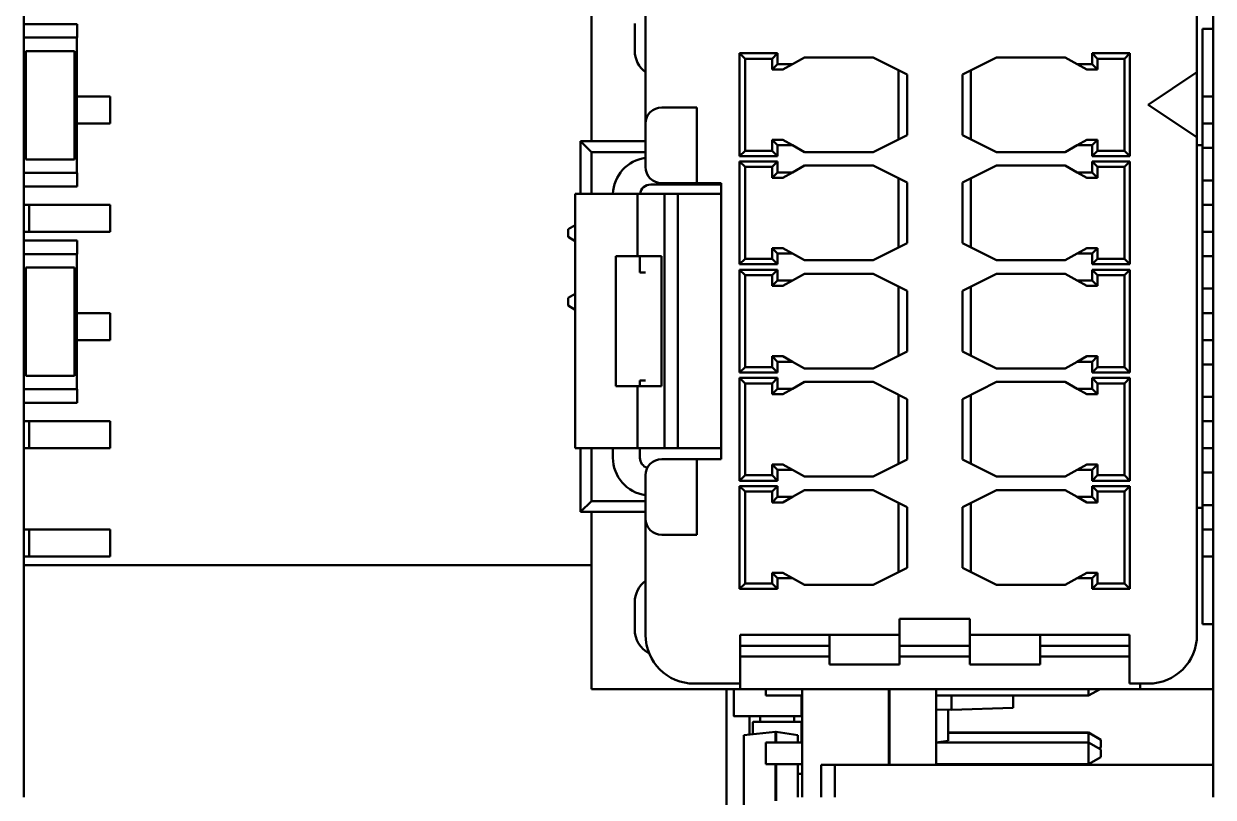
# Model space of a CAD drawing. Header units: millimetres. Extents: x 3100 to 5091, y 868 to 1900.
# Drawn here: x 3501.74 to 3523.74, y 1662.94 to 1677.23 of the extents above; entities that cross this region are included whole.
import ezdxf

# ---------------------------------------------------------------- set-up
doc = ezdxf.new("R2010")
doc.units = ezdxf.units.MM
doc.header["$LTSCALE"] = 1.8
doc.layers.add('외형선(ISO)', color=7, linetype='Continuous', lineweight=50)

msp = doc.modelspace()

# ---------------------------------------------------------------- linework, layer by layer
at = {"layer": '외형선(ISO)'}
for p, q in [((3501.74, 1690.226), (3501.74, 1662.936)), ((3512.24, 1675.061), (3512.24, 1678.336)), ((3523.74, 1677.136), (3523.74, 1678.336)), ((3513.24, 1675.386), (3513.24, 1677.536)), ((3523.44, 1677.536), (3523.44, 1676.336)), ((3502.728, 1677.226), (3501.74, 1677.226)), ((3502.728, 1676.976), (3502.728, 1677.226)), ((3513.04, 1677.236), (3513.04, 1676.736)), ((3523.74, 1677.136), (3523.54, 1677.136)), ((3523.54, 1677.136), (3523.54, 1674.986)), ((3523.74, 1674.936), (3523.74, 1677.136)), ((3501.74, 1676.976), (3502.728, 1676.976)), ((3502.72, 1674.476), (3502.72, 1676.976)), ((3502.68, 1676.726), (3501.78, 1676.726)), ((3501.78, 1676.726), (3501.78, 1675.976)), ((3502.68, 1676.726), (3502.68, 1675.976)), ((3514.98, 1676.686), (3514.98, 1674.786)), ((3515.68, 1676.686), (3514.98, 1676.686)), ((3514.98, 1676.686), (3515.08, 1676.586)), ((3515.68, 1676.686), (3515.58, 1676.586)), ((3515.68, 1676.486), (3515.68, 1676.686)), ((3521.5, 1676.686), (3521.5, 1676.486)), ((3522.2, 1676.686), (3521.5, 1676.686)), ((3521.5, 1676.686), (3521.6, 1676.586)), ((3522.2, 1676.686), (3522.1, 1676.586)), ((3522.2, 1674.786), (3522.2, 1676.686)), ((3515.08, 1676.586), (3515.08, 1674.886)), ((3515.58, 1676.586), (3515.08, 1676.586)), ((3515.58, 1676.386), (3515.58, 1676.586)), ((3515.68, 1676.486), (3515.58, 1676.386)), ((3515.958, 1676.486), (3515.68, 1676.486)), ((3515.958, 1676.486), (3515.78, 1676.386)), ((3516.18, 1676.611), (3515.958, 1676.486)), ((3516.18, 1676.611), (3517.45, 1676.611)), ((3517.45, 1676.611), (3518.08, 1676.296)), ((3519.1, 1676.296), (3519.73, 1676.611)), ((3519.73, 1676.611), (3521, 1676.611)), ((3521.222, 1676.486), (3521, 1676.611)), ((3521.5, 1676.486), (3521.222, 1676.486)), ((3521.222, 1676.486), (3521.4, 1676.386)), ((3521.5, 1676.486), (3521.6, 1676.386)), ((3522.1, 1676.586), (3521.6, 1676.586)), ((3521.6, 1676.586), (3521.6, 1676.386)), ((3522.1, 1674.886), (3522.1, 1676.586)), ((3515.78, 1676.386), (3515.58, 1676.386)), ((3517.92, 1676.376), (3517.92, 1675.096)), ((3518.08, 1676.296), (3518.08, 1675.176)), ((3519.1, 1675.176), (3519.1, 1676.296)), ((3519.26, 1675.096), (3519.26, 1676.376)), ((3521.6, 1676.386), (3521.4, 1676.386)), ((3523.44, 1676.336), (3522.54, 1675.736)), ((3523.44, 1675.136), (3523.44, 1676.336)), ((3501.78, 1675.476), (3501.78, 1675.976)), ((3502.68, 1675.476), (3502.68, 1675.976)), ((3502.72, 1675.886), (3503.34, 1675.886)), ((3503.34, 1675.386), (3503.34, 1675.886)), ((3523.54, 1675.886), (3523.74, 1675.886)), ((3513.84, 1675.686), (3513.54, 1675.686)), ((3513.84, 1675.686), (3514.19, 1675.686)), ((3514.19, 1675.386), (3514.19, 1675.686)), ((3522.54, 1675.736), (3523.44, 1675.136)), ((3501.78, 1675.476), (3501.78, 1674.726)), ((3502.68, 1675.476), (3502.68, 1674.726)), ((3502.72, 1675.386), (3503.34, 1675.386)), ((3513.24, 1674.586), (3513.24, 1675.386)), ((3514.19, 1674.586), (3514.19, 1675.386)), ((3523.54, 1675.386), (3523.74, 1675.386)), ((3515.58, 1675.086), (3515.78, 1675.086)), ((3515.58, 1674.886), (3515.58, 1675.086)), ((3515.68, 1674.986), (3515.58, 1675.086)), ((3515.958, 1674.986), (3515.78, 1675.086)), ((3518.08, 1675.176), (3517.45, 1674.861)), ((3519.73, 1674.861), (3519.1, 1675.176)), ((3521.222, 1674.986), (3521.4, 1675.086)), ((3521.4, 1675.086), (3521.6, 1675.086)), ((3521.5, 1674.986), (3521.6, 1675.086)), ((3521.6, 1675.086), (3521.6, 1674.886)), ((3523.44, 1675.136), (3523.44, 1665.936)), ((3512.24, 1674.861), (3512.04, 1675.061)), ((3512.04, 1674.086), (3512.04, 1675.061)), ((3512.04, 1675.061), (3513.24, 1675.061)), ((3512.24, 1674.861), (3513.24, 1674.861)), ((3512.24, 1674.086), (3512.24, 1674.861)), ((3514.98, 1674.786), (3515.08, 1674.886)), ((3515.08, 1674.886), (3515.58, 1674.886)), ((3515.68, 1674.786), (3515.58, 1674.886)), ((3515.68, 1674.986), (3515.958, 1674.986)), ((3515.68, 1674.786), (3515.68, 1674.986)), ((3515.958, 1674.986), (3516.18, 1674.861)), ((3517.45, 1674.861), (3516.18, 1674.861)), ((3521, 1674.861), (3519.73, 1674.861)), ((3521, 1674.861), (3521.222, 1674.986)), ((3521.222, 1674.986), (3521.5, 1674.986)), ((3521.5, 1674.986), (3521.5, 1674.786)), ((3521.5, 1674.786), (3521.6, 1674.886)), ((3521.6, 1674.886), (3522.1, 1674.886)), ((3522.2, 1674.786), (3522.1, 1674.886)), ((3523.44, 1674.986), (3523.54, 1674.986)), ((3523.54, 1668.286), (3523.54, 1674.986)), ((3523.54, 1674.936), (3523.74, 1674.936)), ((3523.74, 1674.336), (3523.74, 1674.936)), ((3502.68, 1674.726), (3501.78, 1674.726)), ((3514.98, 1674.786), (3515.68, 1674.786)), ((3514.98, 1674.686), (3514.98, 1672.786)), ((3515.68, 1674.686), (3514.98, 1674.686)), ((3514.98, 1674.686), (3515.08, 1674.586)), ((3515.68, 1674.686), (3515.58, 1674.586)), ((3515.68, 1674.486), (3515.68, 1674.686)), ((3521.5, 1674.786), (3522.2, 1674.786)), ((3521.5, 1674.686), (3521.5, 1674.486)), ((3522.2, 1674.686), (3521.5, 1674.686)), ((3521.5, 1674.686), (3521.6, 1674.586)), ((3522.2, 1674.686), (3522.1, 1674.586)), ((3522.2, 1672.786), (3522.2, 1674.686)), ((3502.728, 1674.476), (3501.74, 1674.476)), ((3502.728, 1674.226), (3502.728, 1674.476)), ((3514.19, 1674.286), (3514.19, 1674.586)), ((3515.08, 1674.586), (3515.08, 1672.886)), ((3515.58, 1674.586), (3515.08, 1674.586)), ((3515.58, 1674.386), (3515.58, 1674.586)), ((3515.68, 1674.486), (3515.58, 1674.386)), ((3515.958, 1674.486), (3515.68, 1674.486)), ((3515.958, 1674.486), (3515.78, 1674.386)), ((3516.18, 1674.611), (3515.958, 1674.486)), ((3516.18, 1674.611), (3517.45, 1674.611)), ((3517.45, 1674.611), (3518.08, 1674.296)), ((3519.1, 1674.296), (3519.73, 1674.611)), ((3519.73, 1674.611), (3521, 1674.611)), ((3521.222, 1674.486), (3521, 1674.611)), ((3521.5, 1674.486), (3521.222, 1674.486)), ((3521.222, 1674.486), (3521.4, 1674.386)), ((3521.5, 1674.486), (3521.6, 1674.386)), ((3522.1, 1674.586), (3521.6, 1674.586)), ((3521.6, 1674.586), (3521.6, 1674.386)), ((3522.1, 1672.886), (3522.1, 1674.586)), ((3501.74, 1674.226), (3502.728, 1674.226)), ((3513.337, 1674.261), (3514.19, 1674.261)), ((3513.54, 1674.286), (3513.84, 1674.286)), ((3514.19, 1674.286), (3513.84, 1674.286)), ((3514.19, 1674.286), (3514.19, 1674.261)), ((3514.19, 1674.286), (3514.64, 1674.286)), ((3514.19, 1674.261), (3514.24, 1674.261)), ((3514.24, 1674.286), (3514.24, 1674.261)), ((3514.34, 1674.261), (3514.24, 1674.261)), ((3514.34, 1674.286), (3514.34, 1674.261)), ((3514.34, 1674.261), (3514.64, 1674.261)), ((3514.64, 1669.186), (3514.64, 1674.286)), ((3515.78, 1674.386), (3515.58, 1674.386)), ((3517.92, 1674.376), (3517.92, 1673.096)), ((3518.08, 1674.296), (3518.08, 1673.176)), ((3519.1, 1673.176), (3519.1, 1674.296)), ((3519.26, 1673.096), (3519.26, 1674.376)), ((3521.6, 1674.386), (3521.4, 1674.386)), ((3523.54, 1674.336), (3523.74, 1674.336)), ((3523.74, 1672.936), (3523.74, 1674.336)), ((3513.09, 1674.086), (3511.94, 1674.086)), ((3511.94, 1674.086), (3511.94, 1669.386)), ((3513.59, 1674.086), (3513.09, 1674.086)), ((3513.09, 1674.086), (3513.09, 1672.936)), ((3513.59, 1669.386), (3513.59, 1674.086)), ((3513.84, 1674.086), (3513.59, 1674.086)), ((3513.987, 1674.086), (3513.84, 1674.086)), ((3513.84, 1674.086), (3513.84, 1669.386)), ((3514.486, 1674.086), (3513.987, 1674.086)), ((3514.64, 1674.086), (3514.486, 1674.086)), ((3501.74, 1673.886), (3501.84, 1673.886)), ((3501.84, 1673.886), (3503.34, 1673.886)), ((3501.84, 1673.386), (3501.84, 1673.886)), ((3503.34, 1673.386), (3503.34, 1673.886)), ((3523.54, 1673.886), (3523.74, 1673.886)), ((3501.74, 1673.386), (3501.84, 1673.386)), ((3501.84, 1673.386), (3503.34, 1673.386)), ((3511.807, 1673.435), (3511.94, 1673.512)), ((3511.94, 1673.512), (3511.807, 1673.435)), ((3511.807, 1673.435), (3511.94, 1673.512)), ((3511.94, 1673.512), (3511.807, 1673.435)), ((3511.807, 1673.435), (3511.94, 1673.512)), ((3511.94, 1673.512), (3511.807, 1673.435)), ((3511.807, 1673.435), (3511.94, 1673.511)), ((3511.94, 1673.511), (3511.807, 1673.435)), ((3511.807, 1673.434), (3511.94, 1673.511)), ((3511.94, 1673.511), (3511.807, 1673.434)), ((3511.807, 1673.434), (3511.807, 1673.435)), ((3511.807, 1673.435), (3511.807, 1673.435)), ((3511.807, 1673.435), (3511.807, 1673.435)), ((3511.807, 1673.435), (3511.807, 1673.435)), ((3511.807, 1673.435), (3511.807, 1673.435)), ((3511.807, 1673.435), (3511.807, 1673.435)), ((3511.807, 1673.435), (3511.807, 1673.435)), ((3511.807, 1673.435), (3511.807, 1673.435)), ((3511.807, 1673.292), (3511.807, 1673.434)), ((3511.807, 1673.434), (3511.807, 1673.434)), ((3523.54, 1673.386), (3523.74, 1673.386)), ((3502.728, 1673.226), (3501.74, 1673.226)), ((3502.728, 1672.976), (3502.728, 1673.226)), ((3511.94, 1673.215), (3511.807, 1673.292)), ((3518.08, 1673.176), (3517.45, 1672.861)), ((3519.73, 1672.861), (3519.1, 1673.176)), ((3501.74, 1672.976), (3502.728, 1672.976)), ((3502.72, 1670.476), (3502.72, 1672.976)), ((3513.09, 1672.936), (3512.69, 1672.936)), ((3512.69, 1672.936), (3512.69, 1670.536)), ((3513.536, 1672.936), (3513.09, 1672.936)), ((3513.137, 1672.936), (3513.137, 1672.636)), ((3513.536, 1670.536), (3513.536, 1672.936)), ((3514.98, 1672.786), (3515.08, 1672.886)), ((3515.08, 1672.886), (3515.58, 1672.886)), ((3515.58, 1673.086), (3515.78, 1673.086)), ((3515.58, 1672.886), (3515.58, 1673.086)), ((3515.68, 1672.986), (3515.58, 1673.086)), ((3515.68, 1672.786), (3515.58, 1672.886)), ((3515.68, 1672.986), (3515.958, 1672.986)), ((3515.68, 1672.786), (3515.68, 1672.986)), ((3515.958, 1672.986), (3515.78, 1673.086)), ((3515.958, 1672.986), (3516.18, 1672.861)), ((3521, 1672.861), (3521.222, 1672.986)), ((3521.222, 1672.986), (3521.4, 1673.086)), ((3521.222, 1672.986), (3521.5, 1672.986)), ((3521.4, 1673.086), (3521.6, 1673.086)), ((3521.5, 1672.986), (3521.6, 1673.086)), ((3521.5, 1672.986), (3521.5, 1672.786)), ((3521.5, 1672.786), (3521.6, 1672.886)), ((3521.6, 1673.086), (3521.6, 1672.886)), ((3521.6, 1672.886), (3522.1, 1672.886)), ((3522.2, 1672.786), (3522.1, 1672.886)), ((3523.54, 1672.936), (3523.74, 1672.936)), ((3523.74, 1672.336), (3523.74, 1672.936)), ((3502.68, 1672.726), (3501.78, 1672.726)), ((3501.78, 1672.726), (3501.78, 1671.976)), ((3502.68, 1672.726), (3502.68, 1671.976)), ((3514.98, 1672.786), (3515.68, 1672.786)), ((3514.98, 1672.686), (3514.98, 1670.786)), ((3515.68, 1672.686), (3514.98, 1672.686)), ((3514.98, 1672.686), (3515.08, 1672.586)), ((3515.68, 1672.686), (3515.58, 1672.586)), ((3515.68, 1672.486), (3515.68, 1672.686)), ((3517.45, 1672.861), (3516.18, 1672.861)), ((3521, 1672.861), (3519.73, 1672.861)), ((3521.5, 1672.786), (3522.2, 1672.786)), ((3521.5, 1672.686), (3521.5, 1672.486)), ((3522.2, 1672.686), (3521.5, 1672.686)), ((3521.5, 1672.686), (3521.6, 1672.586)), ((3522.2, 1672.686), (3522.1, 1672.586)), ((3522.2, 1670.786), (3522.2, 1672.686)), ((3513.237, 1672.636), (3513.137, 1672.636)), ((3515.08, 1672.586), (3515.08, 1670.886)), ((3515.58, 1672.586), (3515.08, 1672.586)), ((3515.58, 1672.386), (3515.58, 1672.586)), ((3515.68, 1672.486), (3515.58, 1672.386)), ((3515.958, 1672.486), (3515.68, 1672.486)), ((3515.958, 1672.486), (3515.78, 1672.386)), ((3516.18, 1672.611), (3515.958, 1672.486)), ((3516.18, 1672.611), (3517.45, 1672.611)), ((3517.45, 1672.611), (3518.08, 1672.296)), ((3519.1, 1672.296), (3519.73, 1672.611)), ((3519.73, 1672.611), (3521, 1672.611)), ((3521.222, 1672.486), (3521, 1672.611)), ((3521.5, 1672.486), (3521.222, 1672.486)), ((3521.222, 1672.486), (3521.4, 1672.386)), ((3521.5, 1672.486), (3521.6, 1672.386)), ((3522.1, 1672.586), (3521.6, 1672.586)), ((3521.6, 1672.586), (3521.6, 1672.386)), ((3522.1, 1670.886), (3522.1, 1672.586)), ((3511.807, 1672.165), (3511.94, 1672.242)), ((3511.94, 1672.242), (3511.807, 1672.165)), ((3511.807, 1672.165), (3511.94, 1672.242)), ((3511.94, 1672.242), (3511.807, 1672.165)), ((3511.807, 1672.165), (3511.94, 1672.242)), ((3511.94, 1672.242), (3511.807, 1672.165)), ((3511.807, 1672.165), (3511.94, 1672.241)), ((3511.94, 1672.241), (3511.807, 1672.165)), ((3511.807, 1672.164), (3511.94, 1672.241)), ((3511.94, 1672.241), (3511.807, 1672.164)), ((3515.78, 1672.386), (3515.58, 1672.386)), ((3517.92, 1672.376), (3517.92, 1671.096)), ((3518.08, 1672.296), (3518.08, 1671.176)), ((3519.1, 1671.176), (3519.1, 1672.296)), ((3519.26, 1671.096), (3519.26, 1672.376)), ((3521.6, 1672.386), (3521.4, 1672.386)), ((3523.54, 1672.336), (3523.74, 1672.336)), ((3523.74, 1670.936), (3523.74, 1672.336)), ((3511.807, 1672.164), (3511.807, 1672.165)), ((3511.807, 1672.165), (3511.807, 1672.165)), ((3511.807, 1672.165), (3511.807, 1672.165)), ((3511.807, 1672.165), (3511.807, 1672.165)), ((3511.807, 1672.165), (3511.807, 1672.165)), ((3511.807, 1672.165), (3511.807, 1672.165)), ((3511.807, 1672.165), (3511.807, 1672.165)), ((3511.807, 1672.165), (3511.807, 1672.165)), ((3511.807, 1672.022), (3511.807, 1672.164)), ((3511.807, 1672.164), (3511.807, 1672.164)), ((3511.94, 1671.945), (3511.807, 1672.022)), ((3501.78, 1671.476), (3501.78, 1671.976)), ((3502.68, 1671.476), (3502.68, 1671.976)), ((3503.34, 1671.886), (3502.72, 1671.886)), ((3503.34, 1671.886), (3503.34, 1671.386)), ((3523.74, 1671.886), (3523.54, 1671.886)), ((3501.78, 1671.476), (3501.78, 1670.726)), ((3502.68, 1671.476), (3502.68, 1670.726)), ((3503.34, 1671.386), (3502.72, 1671.386)), ((3523.74, 1671.386), (3523.54, 1671.386)), ((3518.08, 1671.176), (3517.45, 1670.861)), ((3519.73, 1670.861), (3519.1, 1671.176)), ((3515.58, 1671.086), (3515.78, 1671.086)), ((3515.58, 1670.886), (3515.58, 1671.086)), ((3515.68, 1670.986), (3515.58, 1671.086)), ((3515.68, 1670.986), (3515.958, 1670.986)), ((3515.68, 1670.786), (3515.68, 1670.986)), ((3515.958, 1670.986), (3515.78, 1671.086)), ((3515.958, 1670.986), (3516.18, 1670.861)), ((3521, 1670.861), (3521.222, 1670.986)), ((3521.222, 1670.986), (3521.4, 1671.086)), ((3521.222, 1670.986), (3521.5, 1670.986)), ((3521.4, 1671.086), (3521.6, 1671.086)), ((3521.5, 1670.986), (3521.6, 1671.086)), ((3521.5, 1670.986), (3521.5, 1670.786)), ((3521.6, 1671.086), (3521.6, 1670.886)), ((3523.54, 1670.936), (3523.74, 1670.936)), ((3523.74, 1670.336), (3523.74, 1670.936)), ((3502.68, 1670.726), (3501.78, 1670.726)), ((3514.98, 1670.786), (3515.08, 1670.886)), ((3514.98, 1670.786), (3515.68, 1670.786)), ((3514.98, 1670.686), (3514.98, 1668.786)), ((3515.68, 1670.686), (3514.98, 1670.686)), ((3514.98, 1670.686), (3515.08, 1670.586)), ((3515.08, 1670.886), (3515.58, 1670.886)), ((3515.68, 1670.786), (3515.58, 1670.886)), ((3515.68, 1670.686), (3515.58, 1670.586)), ((3515.68, 1670.486), (3515.68, 1670.686)), ((3517.45, 1670.861), (3516.18, 1670.861)), ((3521, 1670.861), (3519.73, 1670.861)), ((3521.5, 1670.786), (3521.6, 1670.886)), ((3521.5, 1670.786), (3522.2, 1670.786)), ((3521.5, 1670.686), (3521.5, 1670.486)), ((3522.2, 1670.686), (3521.5, 1670.686)), ((3521.5, 1670.686), (3521.6, 1670.586)), ((3521.6, 1670.886), (3522.1, 1670.886)), ((3522.2, 1670.786), (3522.1, 1670.886)), ((3522.2, 1670.686), (3522.1, 1670.586)), ((3522.2, 1668.786), (3522.2, 1670.686)), ((3502.728, 1670.476), (3501.74, 1670.476)), ((3502.728, 1670.226), (3502.728, 1670.476)), ((3513.09, 1670.536), (3512.69, 1670.536)), ((3513.536, 1670.536), (3513.09, 1670.536)), ((3513.09, 1670.536), (3513.09, 1669.386)), ((3513.137, 1670.636), (3513.137, 1670.536)), ((3513.137, 1670.636), (3513.237, 1670.636)), ((3515.08, 1670.586), (3515.08, 1668.886)), ((3515.58, 1670.586), (3515.08, 1670.586)), ((3515.58, 1670.386), (3515.58, 1670.586)), ((3515.68, 1670.486), (3515.58, 1670.386)), ((3515.958, 1670.486), (3515.68, 1670.486)), ((3515.958, 1670.486), (3515.78, 1670.386)), ((3516.18, 1670.611), (3515.958, 1670.486)), ((3516.18, 1670.611), (3517.45, 1670.611)), ((3517.45, 1670.611), (3518.08, 1670.296)), ((3519.1, 1670.296), (3519.73, 1670.611)), ((3519.73, 1670.611), (3521, 1670.611)), ((3521.222, 1670.486), (3521, 1670.611)), ((3521.5, 1670.486), (3521.222, 1670.486)), ((3521.222, 1670.486), (3521.4, 1670.386)), ((3521.5, 1670.486), (3521.6, 1670.386)), ((3522.1, 1670.586), (3521.6, 1670.586)), ((3521.6, 1670.586), (3521.6, 1670.386)), ((3522.1, 1668.886), (3522.1, 1670.586)), ((3515.78, 1670.386), (3515.58, 1670.386)), ((3517.92, 1670.376), (3517.92, 1669.096)), ((3518.08, 1670.296), (3518.08, 1669.176)), ((3519.1, 1669.176), (3519.1, 1670.296)), ((3519.26, 1669.096), (3519.26, 1670.376)), ((3521.6, 1670.386), (3521.4, 1670.386)), ((3523.54, 1670.336), (3523.74, 1670.336)), ((3523.74, 1668.936), (3523.74, 1670.336)), ((3501.74, 1670.226), (3502.728, 1670.226)), ((3501.74, 1669.886), (3501.84, 1669.886)), ((3501.84, 1669.886), (3503.34, 1669.886)), ((3501.84, 1669.386), (3501.84, 1669.886)), ((3503.34, 1669.386), (3503.34, 1669.886)), ((3523.54, 1669.886), (3523.74, 1669.886)), ((3501.74, 1669.386), (3501.84, 1669.386)), ((3501.84, 1669.386), (3503.34, 1669.386)), ((3513.09, 1669.386), (3511.94, 1669.386)), ((3512.04, 1668.211), (3512.04, 1669.386)), ((3512.24, 1668.411), (3512.24, 1669.386)), ((3512.637, 1669.211), (3512.637, 1669.386)), ((3513.59, 1669.386), (3513.09, 1669.386)), ((3513.137, 1669.386), (3513.137, 1669.211)), ((3513.84, 1669.386), (3513.59, 1669.386)), ((3513.987, 1669.386), (3513.84, 1669.386)), ((3514.486, 1669.386), (3513.987, 1669.386)), ((3514.64, 1669.386), (3514.486, 1669.386)), ((3523.54, 1669.386), (3523.74, 1669.386)), ((3513.84, 1669.186), (3513.54, 1669.186)), ((3513.84, 1669.186), (3514.19, 1669.186)), ((3514.19, 1669.186), (3514.64, 1669.186)), ((3514.19, 1668.886), (3514.19, 1669.186)), ((3518.08, 1669.176), (3517.45, 1668.861)), ((3519.73, 1668.861), (3519.1, 1669.176)), ((3515.58, 1669.086), (3515.78, 1669.086)), ((3515.58, 1668.886), (3515.58, 1669.086)), ((3515.68, 1668.986), (3515.58, 1669.086)), ((3515.68, 1668.986), (3515.958, 1668.986)), ((3515.68, 1668.786), (3515.68, 1668.986)), ((3515.958, 1668.986), (3515.78, 1669.086)), ((3515.958, 1668.986), (3516.18, 1668.861)), ((3521, 1668.861), (3521.222, 1668.986)), ((3521.222, 1668.986), (3521.4, 1669.086)), ((3521.222, 1668.986), (3521.5, 1668.986)), ((3521.4, 1669.086), (3521.6, 1669.086)), ((3521.5, 1668.986), (3521.6, 1669.086)), ((3521.5, 1668.986), (3521.5, 1668.786)), ((3521.6, 1669.086), (3521.6, 1668.886)), ((3523.54, 1668.936), (3523.74, 1668.936)), ((3523.74, 1668.336), (3523.74, 1668.936)), ((3513.24, 1668.886), (3513.24, 1668.086)), ((3514.19, 1668.886), (3514.19, 1668.086)), ((3514.98, 1668.786), (3515.08, 1668.886)), ((3514.98, 1668.786), (3515.68, 1668.786)), ((3515.08, 1668.886), (3515.58, 1668.886)), ((3515.68, 1668.786), (3515.58, 1668.886)), ((3517.45, 1668.861), (3516.18, 1668.861)), ((3521, 1668.861), (3519.73, 1668.861)), ((3521.5, 1668.786), (3521.6, 1668.886)), ((3521.5, 1668.786), (3522.2, 1668.786)), ((3521.6, 1668.886), (3522.1, 1668.886)), ((3522.2, 1668.786), (3522.1, 1668.886)), ((3514.98, 1668.686), (3514.98, 1666.786)), ((3515.68, 1668.686), (3514.98, 1668.686)), ((3514.98, 1668.686), (3515.08, 1668.586)), ((3515.08, 1668.586), (3515.08, 1666.886)), ((3515.58, 1668.586), (3515.08, 1668.586)), ((3515.68, 1668.686), (3515.58, 1668.586)), ((3515.58, 1668.386), (3515.58, 1668.586)), ((3515.68, 1668.486), (3515.58, 1668.386)), ((3515.68, 1668.486), (3515.68, 1668.686)), ((3515.958, 1668.486), (3515.68, 1668.486)), ((3515.958, 1668.486), (3515.78, 1668.386)), ((3516.18, 1668.611), (3515.958, 1668.486)), ((3516.18, 1668.611), (3517.45, 1668.611)), ((3517.45, 1668.611), (3518.08, 1668.296)), ((3519.1, 1668.296), (3519.73, 1668.611)), ((3519.73, 1668.611), (3521, 1668.611)), ((3521.222, 1668.486), (3521, 1668.611)), ((3521.5, 1668.486), (3521.222, 1668.486)), ((3521.222, 1668.486), (3521.4, 1668.386)), ((3521.5, 1668.686), (3521.5, 1668.486)), ((3522.2, 1668.686), (3521.5, 1668.686)), ((3521.5, 1668.686), (3521.6, 1668.586)), ((3521.5, 1668.486), (3521.6, 1668.386)), ((3522.1, 1668.586), (3521.6, 1668.586)), ((3521.6, 1668.586), (3521.6, 1668.386)), ((3522.2, 1668.686), (3522.1, 1668.586)), ((3522.1, 1666.886), (3522.1, 1668.586)), ((3522.2, 1666.786), (3522.2, 1668.686)), ((3512.04, 1668.211), (3512.24, 1668.411)), ((3512.24, 1668.411), (3513.24, 1668.411)), ((3515.78, 1668.386), (3515.58, 1668.386)), ((3517.92, 1668.376), (3517.92, 1667.096)), ((3518.08, 1668.296), (3518.08, 1667.176)), ((3519.1, 1667.176), (3519.1, 1668.296)), ((3519.26, 1667.096), (3519.26, 1668.376)), ((3521.6, 1668.386), (3521.4, 1668.386)), ((3523.44, 1668.286), (3523.54, 1668.286)), ((3523.54, 1668.336), (3523.74, 1668.336)), ((3523.54, 1668.286), (3523.54, 1666.136)), ((3523.74, 1666.136), (3523.74, 1668.336)), ((3512.04, 1668.211), (3513.24, 1668.211)), ((3512.24, 1664.936), (3512.24, 1668.211)), ((3513.24, 1665.936), (3513.24, 1668.086)), ((3514.19, 1667.786), (3514.19, 1668.086)), ((3501.74, 1667.886), (3501.84, 1667.886)), ((3501.84, 1667.886), (3503.34, 1667.886)), ((3501.84, 1667.386), (3501.84, 1667.886)), ((3503.34, 1667.386), (3503.34, 1667.886)), ((3523.54, 1667.886), (3523.74, 1667.886)), ((3513.54, 1667.786), (3513.84, 1667.786)), ((3514.19, 1667.786), (3513.84, 1667.786)), ((3501.74, 1667.386), (3501.84, 1667.386)), ((3501.84, 1667.386), (3503.34, 1667.386)), ((3523.54, 1667.386), (3523.74, 1667.386)), ((3512.24, 1667.226), (3501.74, 1667.226)), ((3518.08, 1667.176), (3517.45, 1666.861)), ((3519.73, 1666.861), (3519.1, 1667.176)), ((3515.58, 1667.086), (3515.78, 1667.086)), ((3515.68, 1666.986), (3515.58, 1667.086)), ((3515.58, 1666.886), (3515.58, 1667.086)), ((3515.68, 1666.986), (3515.958, 1666.986)), ((3515.68, 1666.786), (3515.68, 1666.986)), ((3515.958, 1666.986), (3515.78, 1667.086)), ((3515.958, 1666.986), (3516.18, 1666.861)), ((3521, 1666.861), (3521.222, 1666.986)), ((3521.222, 1666.986), (3521.4, 1667.086)), ((3521.222, 1666.986), (3521.5, 1666.986)), ((3521.4, 1667.086), (3521.6, 1667.086)), ((3521.5, 1666.986), (3521.6, 1667.086)), ((3521.5, 1666.986), (3521.5, 1666.786)), ((3521.6, 1667.086), (3521.6, 1666.886)), ((3514.98, 1666.786), (3515.08, 1666.886)), ((3514.98, 1666.786), (3515.68, 1666.786)), ((3515.08, 1666.886), (3515.58, 1666.886)), ((3515.68, 1666.786), (3515.58, 1666.886)), ((3517.45, 1666.861), (3516.18, 1666.861)), ((3521, 1666.861), (3519.73, 1666.861)), ((3521.5, 1666.786), (3521.6, 1666.886)), ((3521.5, 1666.786), (3522.2, 1666.786)), ((3521.6, 1666.886), (3522.1, 1666.886)), ((3522.2, 1666.786), (3522.1, 1666.886)), ((3513.04, 1666.536), (3513.04, 1666.036)), ((3519.24, 1666.236), (3517.94, 1666.236)), ((3517.94, 1666.236), (3517.94, 1665.936)), ((3519.24, 1665.936), (3519.24, 1666.236)), ((3523.74, 1666.136), (3523.54, 1666.136)), ((3523.74, 1664.936), (3523.74, 1666.136)), ((3517.94, 1665.936), (3514.99, 1665.936)), ((3514.99, 1665.036), (3514.99, 1665.936)), ((3516.64, 1665.386), (3516.64, 1665.936)), ((3517.94, 1665.936), (3517.94, 1665.386)), ((3522.19, 1665.936), (3519.24, 1665.936)), ((3519.24, 1665.386), (3519.24, 1665.936)), ((3520.54, 1665.936), (3520.54, 1665.386)), ((3522.19, 1665.036), (3522.19, 1665.936)), ((3515.79, 1665.736), (3514.99, 1665.736)), ((3515.79, 1665.736), (3516.64, 1665.736)), ((3517.94, 1665.736), (3519.24, 1665.736)), ((3520.54, 1665.736), (3521.59, 1665.736)), ((3522.19, 1665.736), (3521.59, 1665.736)), ((3515.79, 1665.536), (3514.99, 1665.536)), ((3515.79, 1665.536), (3516.64, 1665.536)), ((3517.94, 1665.536), (3519.24, 1665.536)), ((3520.54, 1665.536), (3521.59, 1665.536)), ((3522.19, 1665.536), (3521.59, 1665.536)), ((3517.94, 1665.386), (3516.64, 1665.386)), ((3520.54, 1665.386), (3519.24, 1665.386)), ((3514.99, 1665.036), (3514.14, 1665.036)), ((3514.99, 1664.936), (3514.99, 1665.036)), ((3522.54, 1665.036), (3522.19, 1665.036)), ((3522.39, 1664.936), (3522.39, 1665.036)), ((3512.24, 1664.936), (3514.99, 1664.936)), ((3514.74, 1664.936), (3514.74, 1644.926)), ((3514.875, 1664.936), (3514.875, 1664.437)), ((3514.99, 1664.936), (3515.79, 1664.936)), ((3515.466, 1664.936), (3515.466, 1664.814)), ((3516.137, 1664.814), (3515.466, 1664.814)), ((3515.79, 1664.936), (3521.59, 1664.936)), ((3516.125, 1664.437), (3516.125, 1664.814)), ((3516.137, 1662.936), (3516.137, 1664.936)), ((3517.74, 1663.536), (3517.74, 1664.936)), ((3517.752, 1664.814), (3517.74, 1664.814)), ((3517.752, 1664.936), (3517.752, 1663.536)), ((3518.616, 1664.936), (3518.616, 1663.536)), ((3521.435, 1664.814), (3518.616, 1664.814)), ((3518.898, 1664.814), (3518.898, 1664.55)), ((3520.041, 1664.814), (3520.041, 1664.59)), ((3521.435, 1664.936), (3521.435, 1664.814)), ((3521.648, 1664.936), (3521.435, 1664.814)), ((3521.59, 1664.936), (3522.39, 1664.936)), ((3522.39, 1664.936), (3523.74, 1664.936)), ((3523.74, 1663.536), (3523.74, 1664.936)), ((3518.616, 1664.56), (3518.898, 1664.55)), ((3518.84, 1664.552), (3518.84, 1663.981)), ((3520.041, 1664.59), (3518.898, 1664.55)), ((3516.12, 1664.432), (3514.88, 1664.432)), ((3515.162, 1664.432), (3515.162, 1664.093)), ((3515.225, 1664.316), (3515.225, 1664.316)), ((3515.225, 1664.1), (3515.225, 1664.316)), ((3516.109, 1664.332), (3515.241, 1664.332)), ((3515.241, 1664.332), (3516.109, 1664.332)), ((3515.241, 1664.332), (3515.241, 1664.332)), ((3516.109, 1664.332), (3515.241, 1664.332)), ((3515.241, 1664.332), (3515.241, 1664.332)), ((3515.362, 1664.432), (3515.362, 1664.332)), ((3515.987, 1664.432), (3515.987, 1664.332)), ((3515.988, 1664.332), (3515.988, 1664.432)), ((3516.109, 1664.332), (3516.109, 1664.332)), ((3516.109, 1664.332), (3516.109, 1664.332)), ((3516.125, 1664.316), (3516.125, 1664.316)), ((3516.125, 1664.316), (3516.125, 1663.95)), ((3515.057, 1664.081), (3515.641, 1664.146)), ((3515.641, 1664.145), (3515.057, 1664.081)), ((3515.057, 1661.21), (3515.057, 1664.081)), ((3515.057, 1664.081), (3515.057, 1664.081)), ((3515.641, 1664.146), (3515.655, 1664.146)), ((3515.641, 1664.145), (3515.641, 1664.146)), ((3515.655, 1664.145), (3515.641, 1664.145)), ((3515.641, 1664.145), (3515.641, 1663.95)), ((3515.655, 1664.146), (3516.057, 1664.084)), ((3515.655, 1664.145), (3515.655, 1664.146)), ((3515.655, 1664.145), (3515.655, 1663.95)), ((3516.057, 1664.083), (3515.655, 1664.145)), ((3516.057, 1664.084), (3516.057, 1664.083)), ((3516.057, 1664.083), (3516.057, 1663.95)), ((3516.137, 1664.13), (3516.125, 1664.13)), ((3516.125, 1664.13), (3516.137, 1664.13)), ((3516.137, 1664.13), (3516.125, 1664.13)), ((3516.125, 1664.129), (3516.137, 1664.129)), ((3517.752, 1664.13), (3517.74, 1664.13)), ((3517.74, 1664.13), (3517.752, 1664.13)), ((3517.752, 1664.13), (3517.74, 1664.13)), ((3517.74, 1664.129), (3517.752, 1664.129)), ((3521.435, 1664.13), (3518.84, 1664.13)), ((3518.84, 1664.13), (3521.435, 1664.13)), ((3521.435, 1664.13), (3518.84, 1664.13)), ((3518.84, 1664.129), (3521.435, 1664.129)), ((3521.435, 1664.13), (3521.435, 1664.13)), ((3521.435, 1664.129), (3521.435, 1664.13)), ((3521.664, 1663.998), (3521.435, 1664.13)), ((3521.435, 1664.13), (3521.435, 1664.13)), ((3521.664, 1663.998), (3521.435, 1664.13)), ((3521.435, 1664.13), (3521.664, 1663.998)), ((3521.435, 1664.129), (3521.435, 1663.95)), ((3521.435, 1664.129), (3521.664, 1663.998)), ((3516.137, 1663.95), (3515.466, 1663.95)), ((3515.466, 1663.95), (3516.137, 1663.95)), ((3515.466, 1663.95), (3515.466, 1663.544)), ((3515.466, 1663.95), (3515.466, 1663.95)), ((3515.466, 1663.95), (3516.137, 1663.95)), ((3516.137, 1663.95), (3515.466, 1663.95)), ((3515.466, 1663.95), (3515.466, 1663.95)), ((3515.466, 1663.95), (3515.466, 1663.95)), ((3517.752, 1663.95), (3517.74, 1663.95)), ((3517.74, 1663.95), (3517.752, 1663.95)), ((3517.74, 1663.95), (3517.752, 1663.95)), ((3517.752, 1663.95), (3517.74, 1663.95)), ((3518.616, 1663.95), (3521.435, 1663.95)), ((3521.435, 1663.95), (3518.616, 1663.95)), ((3518.616, 1663.95), (3521.435, 1663.95)), ((3521.435, 1663.95), (3518.616, 1663.95)), ((3518.84, 1663.981), (3518.618, 1663.95)), ((3521.435, 1663.95), (3521.435, 1663.544)), ((3521.435, 1663.95), (3521.435, 1663.95)), ((3521.435, 1663.95), (3521.664, 1663.818)), ((3521.435, 1663.95), (3521.435, 1663.95)), ((3521.435, 1663.95), (3521.664, 1663.818)), ((3521.664, 1663.818), (3521.435, 1663.95)), ((3521.435, 1663.95), (3521.435, 1663.95)), ((3521.664, 1663.818), (3521.435, 1663.95)), ((3521.664, 1663.998), (3521.664, 1663.998)), ((3521.664, 1663.998), (3521.664, 1663.998)), ((3521.664, 1663.998), (3521.664, 1663.998)), ((3521.664, 1663.998), (3521.664, 1663.855)), ((3521.664, 1663.676), (3521.435, 1663.544)), ((3521.664, 1663.855), (3521.632, 1663.837)), ((3521.664, 1663.818), (3521.664, 1663.818)), ((3521.664, 1663.818), (3521.664, 1663.818)), ((3521.664, 1663.818), (3521.664, 1663.818)), ((3521.664, 1663.818), (3521.664, 1663.676)), ((3516.137, 1663.544), (3515.466, 1663.544)), ((3515.641, 1663.544), (3515.641, 1662.87)), ((3515.655, 1663.544), (3515.655, 1662.87)), ((3516.057, 1663.544), (3516.057, 1662.936)), ((3516.49, 1663.536), (3516.74, 1663.536)), ((3516.49, 1662.936), (3516.49, 1663.536)), ((3516.74, 1662.936), (3516.74, 1663.536)), ((3516.74, 1663.536), (3516.84, 1663.536)), ((3523.74, 1663.536), (3516.84, 1663.536)), ((3517.752, 1663.544), (3517.74, 1663.544)), ((3517.752, 1663.544), (3517.751, 1663.536)), ((3521.435, 1663.544), (3518.616, 1663.544)), ((3523.74, 1663.536), (3523.74, 1662.936))]:
    msp.add_line(p, q, dxfattribs=at)
for centre, radius, start, end in [((3513.54, 1676.736), 0.5, 180, 233.1301), ((3513.54, 1675.386), 0.3, 90, 180), ((3513.337, 1674.061), 0.7, 97.965, 177.9533), ((3513.54, 1674.586), 0.3, 180, 270), ((3513.337, 1674.061), 0.2, 90, 172.8192), ((3513.337, 1669.211), 0.7, 180, 262.035), ((3513.337, 1669.211), 0.2, 180, 251.1699), ((3513.54, 1668.886), 0.3, 90, 180), ((3513.54, 1668.086), 0.3, 180, 270), ((3513.54, 1666.536), 0.5, 126.8699, 180), ((3513.54, 1666.036), 0.5, 180, 242.3363), ((3514.14, 1665.936), 0.9, 180, 270), ((3522.54, 1665.936), 0.9, 270, 0), ((3515.241, 1664.316), 0.016, 90, 180), ((3515.241, 1664.316), 0.016, 90, 180), ((3516.109, 1664.316), 0.016, 0, 90), ((3516.109, 1664.316), 0.016, 0, 90)]:
    msp.add_arc(centre, radius, start, end, dxfattribs=at)
for points, knots in [([(3514.875, 1664.437), (3514.875, 1664.437), (3514.875, 1664.437), (3514.875, 1664.436), (3514.875, 1664.434), (3514.877, 1664.432), (3514.88, 1664.432)], [-0.0000046349, -0.0000046349, -0.0000046349, -0.0000046349, 0.0000103556, 0.0000103556, 0.0000103556, 0.0009547571, 0.0009547571, 0.0009547571, 0.0009547571]), ([(3516.12, 1664.432), (3516.122, 1664.432), (3516.123, 1664.432), (3516.124, 1664.433), (3516.124, 1664.434), (3516.125, 1664.434), (3516.125, 1664.435), (3516.125, 1664.435), (3516.125, 1664.435), (3516.125, 1664.436), (3516.125, 1664.436), (3516.125, 1664.436), (3516.125, 1664.436), (3516.125, 1664.436), (3516.125, 1664.436), (3516.125, 1664.436), (3516.125, 1664.436), (3516.125, 1664.436), (3516.125, 1664.436), (3516.125, 1664.437), (3516.125, 1664.437), (3516.125, 1664.437)], [0.000000157, 0.000000157, 0.000000157, 0.000000157, 0.0004739493, 0.0004739493, 0.0004739493, 0.0007108454, 0.0007108454, 0.0007108454, 0.0008292935, 0.0008292935, 0.0008292935, 0.0008885175, 0.0008885175, 0.0008885175, 0.0009181295, 0.0009181295, 0.0009181295, 0.0009329355, 0.0009329355, 0.0009329355, 0.0009477415, 0.0009477415, 0.0009477415, 0.0009477415])]:
    msp.add_open_spline(points, degree=3, knots=knots, dxfattribs=at)
msp.add_open_spline([(3516.057, 1663.371), (3516.103, 1663.371), (3516.136, 1663.371), (3516.137, 1663.371)], degree=3, dxfattribs=at)

doc.saveas('drawing.dxf')
